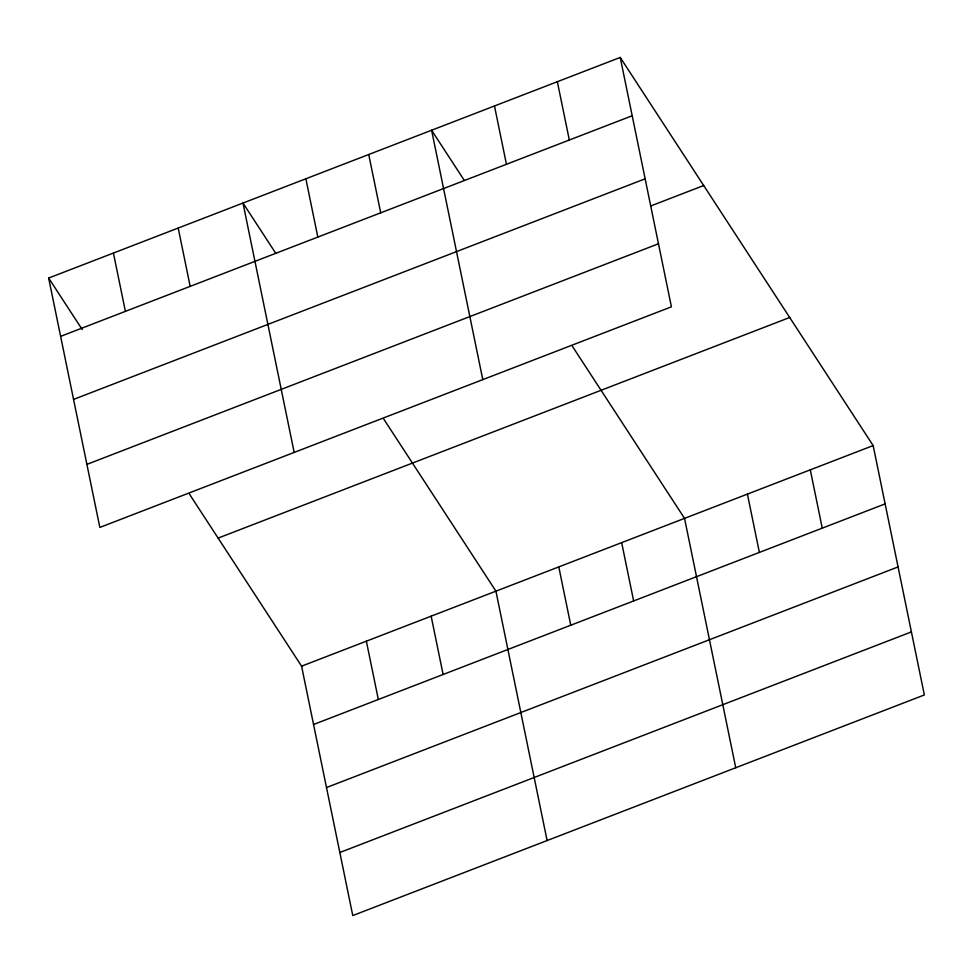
<?xml version="1.0" encoding="UTF-8"?>
<svg xmlns="http://www.w3.org/2000/svg" width="973" height="973" viewBox="0 0 973 973"><rect width="100%" height="100%" fill="white"/><g stroke="black" fill="none" stroke-linecap="round" stroke-linejoin="round"><path stroke-width="1.46" d="M620.227 57.443L671.419 306.823L99.842 527.427L48.65 278.047L620.227 57.443L873.158 445.573L924.35 694.953L352.773 915.557L301.581 666.177L189.455 494.114M60.618 336.366L632.195 115.751M73.559 399.416L645.135 178.813M650.596 206.021L703.698 185.527M86.901 464.376L658.478 243.773M218.122 538.093L789.687 317.49M301.581 666.177L873.158 445.573M313.561 724.496L885.126 503.88M326.502 787.546L898.067 566.931M339.832 852.506L911.409 631.903M464.34 180.467L431.611 130.248L482.79 379.616M572.404 346.303L684.542 518.378L735.734 767.746M275.724 253.272L242.982 203.041L294.174 452.421M383.788 419.108L495.926 591.17L547.106 840.55M48.65 278.047L82.206 329.531M810.29 469.837L822.258 528.157M747.41 494.102L759.378 552.421M557.347 81.708L569.327 140.027M621.662 542.642L633.642 600.949M494.479 105.972L506.447 164.291M558.794 566.906L570.762 625.225M368.731 154.512L380.698 212.819M431.148 616.177L443.116 674.484M305.863 178.777L317.83 237.096M366.359 641.183L378.339 699.49M178.205 228.047L190.173 286.354M113.427 253.053L125.395 311.36"/></g></svg>
